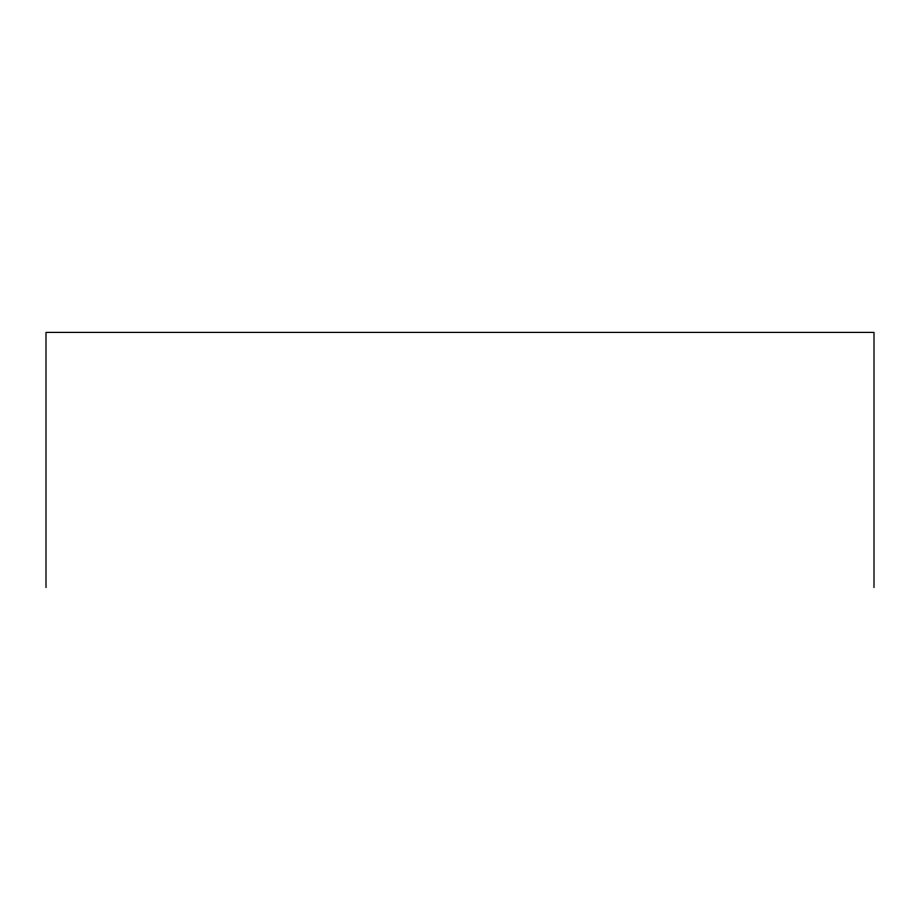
<?xml version="1.0" encoding="UTF-8"?>
<svg xmlns="http://www.w3.org/2000/svg" width="920" height="920" viewBox="0 0 920 920"><rect width="100%" height="100%" fill="white"/><g stroke="black" fill="none" stroke-linecap="round" stroke-linejoin="round"><path stroke-width="1.38" d="M874 587.592L874 332.407L46 332.407L46 587.592"/></g></svg>
